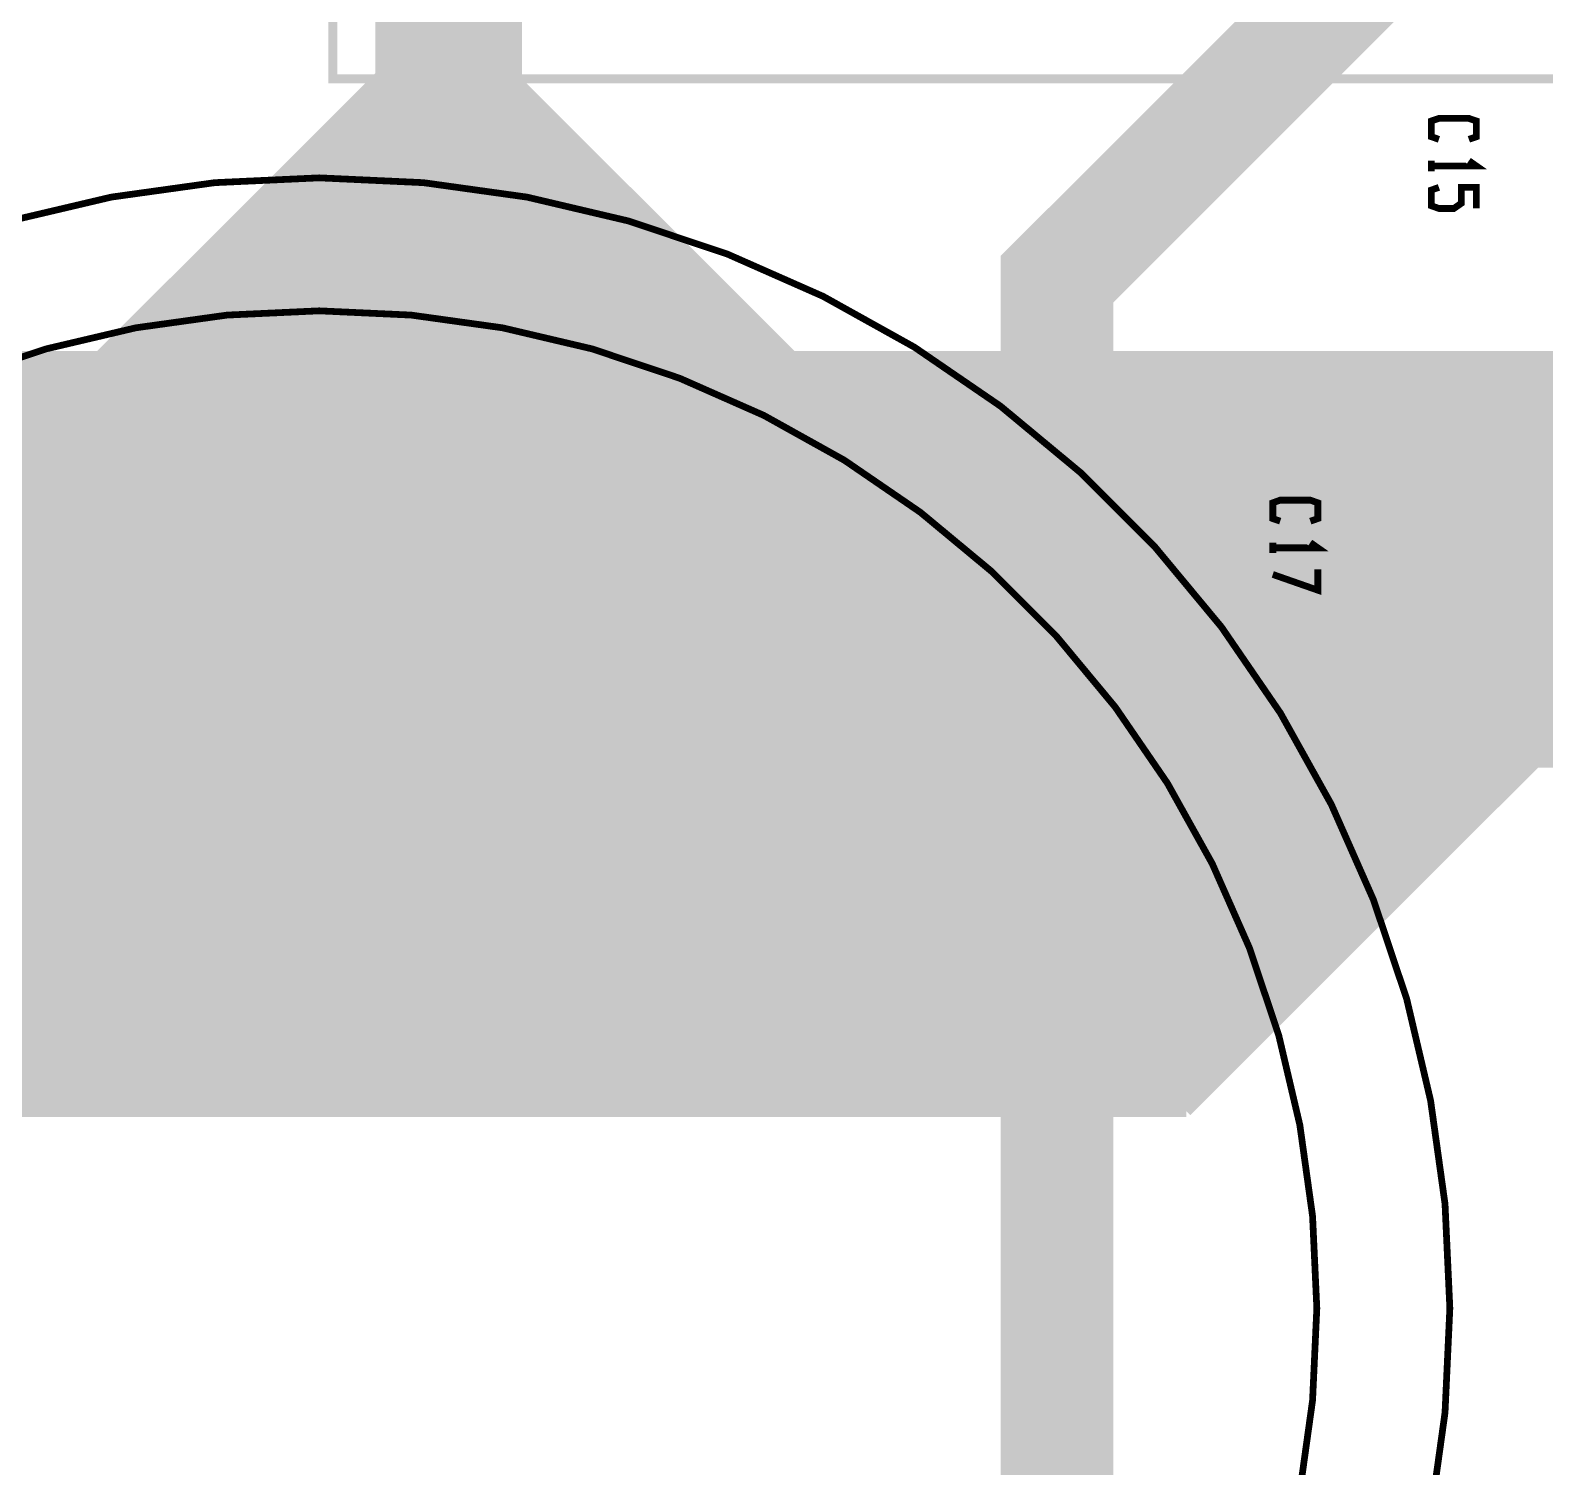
# Model space of a CAD drawing. Extents: x -18 to 155, y -91 to 215.
# Drawn here: x 59.53 to 93.68, y 41.51 to 73.91 of the extents above; entities that cross this region are included whole.
import ezdxf

# ---------------------------------------------------------------- set-up
doc = ezdxf.new("R2010")
doc.units = 0
doc.header["$MEASUREMENT"] = 0
doc.layers.get('0').update_dxf_attribs({"linetype": 'CONTINUOUS'})
for name, color, linetype in [('25-334-0_BOT', 7, 'CONTINUOUS'), ('25-334-0_DRD', 7, 'CONTINUOUS'), ('25-334-0_DRL', 2, 'CONTINUOUS'), ('25-334-0_IN1', 4, 'CONTINUOUS'), ('25-334-0_IN2', 3, 'CONTINUOUS'), ('25-334-0_SMB', 5, 'CONTINUOUS'), ('25-334-0_SMT', 10, 'CONTINUOUS'), ('25-334-0_SST', 12, 'CONTINUOUS'), ('25-334-0_TOP', 11, 'CONTINUOUS'), ('THRUHOLE_TAP', 15, 'CONTINUOUS')]:
    doc.layers.add(name, color=color, linetype=linetype)

# ---------------------------------------------------------------- blocks, each defined once
blk = doc.blocks.new('ROUND_8')
at = {"const_width": 6.49986}
blk.add_lwpolyline([(-3.24993, 0, 1), (3.24993, 0, 1)], format="xyb", close=True, dxfattribs=at)
blk = doc.blocks.new('ROUND_83')
at = {"const_width": 2.99974}
blk.add_lwpolyline([(-1.49987, 0, 1), (1.49987, 0, 1)], format="xyb", close=True, dxfattribs=at)

msp = doc.modelspace()

# ---------------------------------------------------------------- linework, layer by layer
at = {"layer": '25-334-0_BOT', "const_width": 0.254}
for points in [[(70.485, 83.439), (67.437, 83.439), (67.437, 72.898), (61.087, 66.548), (29.718, 66.548)], [(67.6148, 83.439), (67.6148, 49.53)], [(67.8434, 83.439), (67.8434, 49.53)], [(68.072, 83.439), (68.072, 49.53)], [(68.3006, 83.439), (68.3006, 49.53)], [(68.5292, 83.439), (68.5292, 49.53)], [(68.7578, 83.439), (68.7578, 49.53)], [(68.9864, 83.439), (68.9864, 49.53)], [(69.215, 83.439), (69.215, 49.53)], [(69.4436, 83.439), (69.4436, 49.53)], [(69.6722, 83.439), (69.6722, 49.53)], [(69.9008, 83.439), (69.9008, 49.53)], [(70.1294, 83.439), (70.1294, 49.53)], [(70.358, 83.439), (70.358, 49.53)], [(70.485, 83.439), (70.485, 72.771)], [(70.485, 73.914), (67.437, 73.914)], [(70.485, 73.6854), (67.437, 73.6854)], [(70.485, 73.4568), (67.437, 73.4568)], [(70.485, 73.2282), (67.437, 73.2282)], [(70.485, 72.9996), (67.437, 72.9996)], [(67.1576, 72.6186), (67.1576, 49.53)], [(70.485, 72.771), (67.31, 72.771)], [(67.3862, 72.8472), (67.3862, 49.53)], [(70.485, 72.771), (76.708, 66.548)], [(70.5866, 72.6694), (70.5866, 49.53)], [(70.9422, 72.3138), (66.8528, 72.3138)], [(66.929, 72.39), (66.929, 49.53)], [(70.7136, 72.5424), (67.0814, 72.5424)], [(70.8152, 72.4408), (70.8152, 49.53)], [(71.1708, 72.0852), (66.6242, 72.0852)], [(66.7004, 72.1614), (66.7004, 49.53)], [(71.0438, 72.2122), (71.0438, 49.53)], [(71.2724, 71.9836), (71.2724, 49.53)], [(71.628, 71.628), (66.167, 71.628)], [(66.2432, 71.7042), (66.2432, 49.53)], [(71.3994, 71.8566), (66.3956, 71.8566)], [(66.4718, 71.9328), (66.4718, 49.53)], [(71.501, 71.755), (71.501, 49.53)], [(71.8566, 71.3994), (65.9384, 71.3994)], [(66.0146, 71.4756), (66.0146, 49.53)], [(71.7296, 71.5264), (71.7296, 49.53)], [(71.9582, 71.2978), (71.9582, 49.53)], [(72.3138, 70.9422), (65.4812, 70.9422)], [(65.5574, 71.0184), (65.5574, 49.53)], [(72.0852, 71.1708), (65.7098, 71.1708)], [(65.786, 71.247), (65.786, 49.53)], [(72.1868, 71.0692), (72.1868, 49.53)], [(72.5424, 70.7136), (65.2526, 70.7136)], [(65.3288, 70.7898), (65.3288, 49.53)], [(72.4154, 70.8406), (72.4154, 49.53)], [(72.644, 70.612), (72.644, 49.53)], [(72.9996, 70.2564), (64.7954, 70.2564)], [(64.8716, 70.3326), (64.8716, 49.53)], [(72.771, 70.485), (65.024, 70.485)], [(65.1002, 70.5612), (65.1002, 49.53)], [(72.8726, 70.3834), (72.8726, 49.53)], [(73.2282, 70.0278), (64.5668, 70.0278)], [(64.643, 70.104), (64.643, 49.53)], [(73.1012, 70.1548), (73.1012, 49.53)], [(73.3298, 69.9262), (73.3298, 49.53)], [(73.6854, 69.5706), (64.1096, 69.5706)], [(64.1858, 69.6468), (64.1858, 49.53)], [(73.4568, 69.7992), (64.3382, 69.7992)], [(64.4144, 69.8754), (64.4144, 49.53)], [(73.5584, 69.6976), (73.5584, 49.53)], [(73.914, 69.342), (63.881, 69.342)], [(63.9572, 69.4182), (63.9572, 49.53)], [(73.787, 69.469), (73.787, 49.53)], [(74.0156, 69.2404), (74.0156, 49.53)], [(74.3712, 68.8848), (63.4238, 68.8848)], [(63.5, 68.961), (63.5, 49.53)], [(74.1426, 69.1134), (63.6524, 69.1134)], [(63.7286, 69.1896), (63.7286, 49.53)], [(74.2442, 69.0118), (74.2442, 49.53)], [(74.5998, 68.6562), (63.1952, 68.6562)], [(63.2714, 68.7324), (63.2714, 49.53)], [(74.4728, 68.7832), (74.4728, 49.53)], [(74.7014, 68.5546), (74.7014, 49.53)], [(75.057, 68.199), (62.738, 68.199)], [(62.8142, 68.2752), (62.8142, 49.53)], [(74.8284, 68.4276), (62.9666, 68.4276)], [(63.0428, 68.5038), (63.0428, 49.53)], [(74.93, 68.326), (74.93, 49.53)], [(75.2856, 67.9704), (62.5094, 67.9704)], [(62.5856, 68.0466), (62.5856, 49.53)], [(75.1586, 68.0974), (75.1586, 49.53)], [(75.3872, 67.8688), (75.3872, 49.53)], [(75.7428, 67.5132), (62.0522, 67.5132)], [(62.1284, 67.5894), (62.1284, 49.53)], [(75.5142, 67.7418), (62.2808, 67.7418)], [(62.357, 67.818), (62.357, 49.53)], [(75.6158, 67.6402), (75.6158, 49.53)], [(75.9714, 67.2846), (61.8236, 67.2846)], [(61.8998, 67.3608), (61.8998, 49.53)], [(75.8444, 67.4116), (75.8444, 49.53)], [(76.073, 67.183), (76.073, 49.53)], [(76.4286, 66.8274), (61.3664, 66.8274)], [(61.4426, 66.9036), (61.4426, 49.53)], [(76.2, 67.056), (61.595, 67.056)], [(61.6712, 67.1322), (61.6712, 49.53)], [(76.3016, 66.9544), (76.3016, 49.53)], [(59.6138, 66.548), (59.6138, 49.53)], [(59.8424, 66.548), (59.8424, 49.53)], [(60.071, 66.548), (60.071, 49.53)], [(60.2996, 66.548), (60.2996, 49.53)], [(60.5282, 66.548), (60.5282, 49.53)], [(60.7568, 66.548), (60.7568, 49.53)], [(60.9854, 66.548), (60.9854, 49.53)], [(76.6572, 66.5988), (61.1378, 66.5988)], [(61.214, 66.675), (61.214, 49.53)], [(76.5302, 66.7258), (76.5302, 49.53)], [(136.271, 66.548), (76.708, 66.548)], [(76.7588, 66.548), (76.7588, 49.53)], [(76.9874, 66.548), (76.9874, 49.53)], [(77.216, 66.548), (77.216, 49.53)], [(77.4446, 66.548), (77.4446, 49.53)], [(77.6732, 66.548), (77.6732, 49.53)], [(77.9018, 66.548), (77.9018, 49.53)], [(78.1304, 66.548), (78.1304, 49.53)], [(78.359, 66.548), (78.359, 49.53)], [(78.5876, 66.548), (78.5876, 49.53)], [(78.8162, 66.548), (78.8162, 49.53)], [(79.0448, 66.548), (79.0448, 49.53)], [(79.2734, 66.548), (79.2734, 49.53)], [(79.502, 66.548), (79.502, 49.53)], [(79.7306, 66.548), (79.7306, 49.53)], [(79.9592, 66.548), (79.9592, 49.53)], [(80.1878, 66.548), (80.1878, 49.53)], [(80.4164, 66.548), (80.4164, 49.53)], [(80.645, 66.548), (80.645, 49.53)], [(80.8736, 66.548), (80.8736, 49.53)], [(81.1022, 66.548), (81.1022, 49.53)], [(81.3308, 66.548), (81.3308, 49.53)], [(81.5594, 66.548), (81.5594, 49.53)], [(81.788, 66.548), (81.788, 49.53)], [(82.0166, 66.548), (82.0166, 49.53)], [(82.2452, 66.548), (82.2452, 49.53)], [(82.4738, 66.548), (82.4738, 49.53)], [(82.7024, 66.548), (82.7024, 49.53)], [(82.931, 66.548), (82.931, 49.53)], [(83.1596, 66.548), (83.1596, 49.53)], [(83.3882, 66.548), (83.3882, 49.53)], [(83.6168, 66.548), (83.6168, 49.53)], [(83.8454, 66.548), (83.8454, 49.53)], [(84.074, 66.548), (84.074, 49.53)], [(84.3026, 66.548), (84.3026, 49.53)], [(84.5312, 66.548), (84.5312, 49.53)], [(84.7598, 66.548), (84.7598, 49.53)], [(84.9884, 66.548), (84.9884, 49.53)], [(85.217, 66.548), (85.217, 49.53)], [(85.4456, 66.548), (85.4456, 49.53)], [(85.6742, 66.548), (85.6742, 49.6062)], [(85.9028, 66.548), (85.9028, 49.8348)], [(86.1314, 66.548), (86.1314, 50.0634)], [(86.36, 66.548), (86.36, 50.292)], [(86.5886, 66.548), (86.5886, 50.5206)], [(86.8172, 66.548), (86.8172, 50.7492)], [(87.0458, 66.548), (87.0458, 50.9778)], [(87.2744, 66.548), (87.2744, 51.2064)], [(87.503, 66.548), (87.503, 51.435)], [(87.7316, 66.548), (87.7316, 51.6636)], [(87.9602, 66.548), (87.9602, 51.8922)], [(88.1888, 66.548), (88.1888, 52.1208)], [(88.4174, 66.548), (88.4174, 52.3494)], [(88.646, 66.548), (88.646, 52.578)], [(88.8746, 66.548), (88.8746, 52.8066)], [(89.1032, 66.548), (89.1032, 53.0352)], [(89.3318, 66.548), (89.3318, 53.2638)], [(89.5604, 66.548), (89.5604, 53.4924)], [(89.789, 66.548), (89.789, 53.721)], [(90.0176, 66.548), (90.0176, 53.9496)], [(90.2462, 66.548), (90.2462, 54.1782)], [(90.4748, 66.548), (90.4748, 54.4068)], [(90.7034, 66.548), (90.7034, 54.6354)], [(90.932, 66.548), (90.932, 54.864)], [(91.1606, 66.548), (91.1606, 55.0926)], [(91.3892, 66.548), (91.3892, 55.3212)], [(91.6178, 66.548), (91.6178, 55.5498)], [(91.8464, 66.548), (91.8464, 55.7784)], [(92.075, 66.548), (92.075, 56.007)], [(92.3036, 66.548), (92.3036, 56.2356)], [(92.5322, 66.548), (92.5322, 56.4642)], [(92.7608, 66.548), (92.7608, 56.6928)], [(92.9894, 66.548), (92.9894, 56.9214)], [(93.218, 66.548), (93.218, 57.15)], [(93.4466, 66.548), (93.4466, 57.3786)], [(93.6752, 66.548), (93.6752, 57.404)], [(136.4488, 66.3702), (-3.937, 66.3702)], [(136.6774, 66.1416), (-3.937, 66.1416)], [(136.906, 65.913), (-3.937, 65.913)], [(137.033, 65.6844), (-3.937, 65.6844)], [(137.033, 65.4558), (-3.937, 65.4558)], [(137.033, 65.2272), (-3.937, 65.2272)], [(137.033, 64.9986), (-3.937, 64.9986)], [(137.033, 64.77), (-3.937, 64.77)], [(137.033, 64.5414), (-3.937, 64.5414)], [(137.033, 64.3128), (-3.937, 64.3128)], [(137.033, 64.0842), (-3.937, 64.0842)], [(137.033, 63.8556), (-3.937, 63.8556)], [(137.033, 63.627), (-3.937, 63.627)], [(137.033, 63.3984), (-3.937, 63.3984)], [(137.033, 63.1698), (-3.937, 63.1698)], [(137.033, 62.9412), (-3.937, 62.9412)], [(137.033, 62.7126), (-3.937, 62.7126)], [(137.033, 62.484), (-3.937, 62.484)], [(137.033, 62.2554), (-3.937, 62.2554)], [(137.033, 62.0268), (-3.937, 62.0268)], [(137.033, 61.7982), (-3.937, 61.7982)], [(137.033, 61.5696), (-3.937, 61.5696)], [(137.033, 61.341), (-3.937, 61.341)], [(137.033, 61.1124), (-3.937, 61.1124)], [(137.033, 60.8838), (-3.937, 60.8838)], [(137.033, 60.6552), (-3.937, 60.6552)], [(137.033, 60.4266), (11.684, 60.4266)], [(137.033, 60.198), (11.684, 60.198)], [(137.033, 59.9694), (11.684, 59.9694)], [(137.033, 59.7408), (11.684, 59.7408)], [(137.033, 59.5122), (11.684, 59.5122)], [(137.033, 59.2836), (11.684, 59.2836)], [(137.033, 59.055), (26.7208, 59.055)], [(137.033, 58.8264), (26.97734, 58.8264)], [(137.033, 58.5978), (27.1272, 58.5978)], [(137.033, 58.3692), (27.21864, 58.3692)], [(137.033, 58.1406), (27.25928, 58.1406)], [(137.033, 57.6834), (27.21356, 57.6834)], [(137.033, 57.912), (27.25928, 57.912)], [(137.033, 57.4548), (27.11958, 57.4548)], [(93.472, 57.404), (85.598, 49.53)], [(100.33, 57.404), (93.472, 57.404)], [(93.0656, 56.9976), (26.6954, 56.9976)], [(93.2942, 57.2262), (26.9621, 57.2262)], [(92.837, 56.769), (11.684, 56.769)], [(92.6084, 56.5404), (26.6827, 56.5404)], [(92.3798, 56.3118), (26.95448, 56.3118)], [(92.1512, 56.0832), (27.1145, 56.0832)], [(91.9226, 55.8546), (27.21102, 55.8546)], [(91.694, 55.626), (27.25674, 55.626)], [(91.4654, 55.3974), (27.26182, 55.3974)], [(91.0082, 54.9402), (27.13228, 54.9402)], [(91.2368, 55.1688), (27.22118, 55.1688)], [(90.7796, 54.7116), (26.98242, 54.7116)], [(90.3224, 54.2544), (11.684, 54.2544)], [(90.551, 54.483), (26.7335, 54.483)], [(90.0938, 54.0258), (11.684, 54.0258)], [(89.8652, 53.7972), (-3.937, 53.7972)], [(89.6366, 53.5686), (-3.937, 53.5686)], [(89.408, 53.34), (-3.937, 53.34)], [(89.1794, 53.1114), (-3.937, 53.1114)], [(88.9508, 52.8828), (-3.937, 52.8828)], [(88.7222, 52.6542), (-3.937, 52.6542)], [(88.4936, 52.4256), (-3.937, 52.4256)], [(88.265, 52.197), (-3.937, 52.197)], [(88.0364, 51.9684), (-3.937, 51.9684)], [(87.8078, 51.7398), (-3.937, 51.7398)], [(87.5792, 51.5112), (28.829, 51.5112)], [(87.3506, 51.2826), (28.829, 51.2826)], [(87.122, 51.054), (28.829, 51.054)], [(86.8934, 50.8254), (28.829, 50.8254)], [(86.6648, 50.5968), (28.829, 50.5968)], [(86.4362, 50.3682), (28.829, 50.3682)], [(86.2076, 50.1396), (28.829, 50.1396)], [(85.979, 49.911), (28.829, 49.911)], [(85.7504, 49.6824), (28.829, 49.6824)], [(85.598, 49.53), (50.546, 49.53)]]:
    msp.add_lwpolyline(points, dxfattribs=at)
at = {"layer": '25-334-0_DRD', "const_width": 0.254}
for points in [[(64.77, 57.4548), (64.77, 56.1848)], [(66.04, 57.4548), (64.77, 57.4548)], [(66.04, 54.9148), (66.04, 57.4548)], [(64.77, 56.1848), (67.31, 56.1848)], [(67.31, 56.1848), (67.31, 54.9148)], [(67.31, 54.9148), (66.04, 54.9148)]]:
    msp.add_lwpolyline(points, dxfattribs=at)
at = {"layer": '25-334-0_IN1', "const_width": 2.54}
msp.add_lwpolyline([(66.04, 33.9852), (82.55, 33.9852), (82.677, 34.1122), (82.677, 68.29298), (96.29902, 81.915)], dxfattribs=at)
at = {"layer": '25-334-0_IN2', "const_width": 0.254}
for points in [[(70.485, 83.439), (67.437, 83.439), (67.437, 72.898), (61.087, 66.548), (38.862, 66.548), (38.1, 65.786), (38.1, 10.668), (29.21, 1.778), (29.21, -3.81)], [(67.6148, 83.439), (67.6148, 49.53)], [(67.8434, 83.439), (67.8434, 49.53)], [(68.072, 83.439), (68.072, 49.53)], [(68.3006, 83.439), (68.3006, 49.53)], [(68.5292, 83.439), (68.5292, 49.53)], [(68.7578, 83.439), (68.7578, 49.53)], [(68.9864, 83.439), (68.9864, 49.53)], [(69.215, 83.439), (69.215, 49.53)], [(69.4436, 83.439), (69.4436, 49.53)], [(69.6722, 83.439), (69.6722, 49.53)], [(69.9008, 83.439), (69.9008, 49.53)], [(70.1294, 83.439), (70.1294, 49.53)], [(70.358, 83.439), (70.358, 49.53)], [(70.485, 83.439), (70.485, 72.771)], [(70.485, 73.914), (67.437, 73.914)], [(70.485, 73.6854), (67.437, 73.6854)], [(70.485, 73.4568), (67.437, 73.4568)], [(70.485, 73.2282), (67.437, 73.2282)], [(70.485, 72.9996), (67.437, 72.9996)], [(67.1576, 72.6186), (67.1576, 49.53)], [(70.485, 72.771), (67.31, 72.771)], [(67.3862, 72.8472), (67.3862, 49.53)], [(70.485, 72.771), (76.708, 66.548)], [(70.5866, 72.6694), (70.5866, 49.53)], [(70.9422, 72.3138), (66.8528, 72.3138)], [(66.929, 72.39), (66.929, 49.53)], [(70.7136, 72.5424), (67.0814, 72.5424)], [(70.8152, 72.4408), (70.8152, 49.53)], [(71.1708, 72.0852), (66.6242, 72.0852)], [(66.7004, 72.1614), (66.7004, 49.53)], [(71.0438, 72.2122), (71.0438, 49.53)], [(71.2724, 71.9836), (71.2724, 49.53)], [(71.628, 71.628), (66.167, 71.628)], [(66.2432, 71.7042), (66.2432, 49.53)], [(71.3994, 71.8566), (66.3956, 71.8566)], [(66.4718, 71.9328), (66.4718, 49.53)], [(71.501, 71.755), (71.501, 49.53)], [(71.8566, 71.3994), (65.9384, 71.3994)], [(66.0146, 71.4756), (66.0146, 49.53)], [(71.7296, 71.5264), (71.7296, 49.53)], [(71.9582, 71.2978), (71.9582, 49.53)], [(72.3138, 70.9422), (65.4812, 70.9422)], [(65.5574, 71.0184), (65.5574, 49.53)], [(72.0852, 71.1708), (65.7098, 71.1708)], [(65.786, 71.247), (65.786, 49.53)], [(72.1868, 71.0692), (72.1868, 49.53)], [(72.5424, 70.7136), (65.2526, 70.7136)], [(65.3288, 70.7898), (65.3288, 49.53)], [(72.4154, 70.8406), (72.4154, 49.53)], [(72.644, 70.612), (72.644, 49.53)], [(72.9996, 70.2564), (64.7954, 70.2564)], [(64.8716, 70.3326), (64.8716, 49.53)], [(72.771, 70.485), (65.024, 70.485)], [(65.1002, 70.5612), (65.1002, 49.53)], [(72.8726, 70.3834), (72.8726, 49.53)], [(73.2282, 70.0278), (64.5668, 70.0278)], [(64.643, 70.104), (64.643, 49.53)], [(73.1012, 70.1548), (73.1012, 49.53)], [(73.3298, 69.9262), (73.3298, 49.53)], [(73.6854, 69.5706), (64.1096, 69.5706)], [(64.1858, 69.6468), (64.1858, 49.53)], [(73.4568, 69.7992), (64.3382, 69.7992)], [(64.4144, 69.8754), (64.4144, 49.53)], [(73.5584, 69.6976), (73.5584, 49.53)], [(73.914, 69.342), (63.881, 69.342)], [(63.9572, 69.4182), (63.9572, 49.53)], [(73.787, 69.469), (73.787, 49.53)], [(74.0156, 69.2404), (74.0156, 49.53)], [(74.3712, 68.8848), (63.4238, 68.8848)], [(63.5, 68.961), (63.5, 49.53)], [(74.1426, 69.1134), (63.6524, 69.1134)], [(63.7286, 69.1896), (63.7286, 49.53)], [(74.2442, 69.0118), (74.2442, 49.53)], [(74.5998, 68.6562), (63.1952, 68.6562)], [(63.2714, 68.7324), (63.2714, 49.53)], [(74.4728, 68.7832), (74.4728, 49.53)], [(74.7014, 68.5546), (74.7014, 49.53)], [(75.057, 68.199), (62.738, 68.199)], [(62.8142, 68.2752), (62.8142, 49.53)], [(74.8284, 68.4276), (62.9666, 68.4276)], [(63.0428, 68.5038), (63.0428, 49.53)], [(74.93, 68.326), (74.93, 49.53)], [(75.2856, 67.9704), (62.5094, 67.9704)], [(62.5856, 68.0466), (62.5856, 49.53)], [(75.1586, 68.0974), (75.1586, 49.53)], [(75.3872, 67.8688), (75.3872, 49.53)], [(75.7428, 67.5132), (62.0522, 67.5132)], [(62.1284, 67.5894), (62.1284, 49.53)], [(75.5142, 67.7418), (62.2808, 67.7418)], [(62.357, 67.818), (62.357, 49.53)], [(75.6158, 67.6402), (75.6158, 49.53)], [(75.9714, 67.2846), (61.8236, 67.2846)], [(61.8998, 67.3608), (61.8998, 49.53)], [(75.8444, 67.4116), (75.8444, 49.53)], [(76.073, 67.183), (76.073, 49.53)], [(76.4286, 66.8274), (61.3664, 66.8274)], [(61.4426, 66.9036), (61.4426, 49.53)], [(76.2, 67.056), (61.595, 67.056)], [(61.6712, 67.1322), (61.6712, 49.53)], [(76.3016, 66.9544), (76.3016, 49.53)], [(59.6138, 66.548), (59.6138, 49.53)], [(59.8424, 66.548), (59.8424, 49.53)], [(60.071, 66.548), (60.071, 49.53)], [(60.2996, 66.548), (60.2996, 49.53)], [(60.5282, 66.548), (60.5282, 49.53)], [(60.7568, 66.548), (60.7568, 49.53)], [(60.9854, 66.548), (60.9854, 49.53)], [(76.6572, 66.5988), (61.1378, 66.5988)], [(61.214, 66.675), (61.214, 49.53)], [(76.5302, 66.7258), (76.5302, 49.53)], [(136.271, 66.548), (76.708, 66.548)], [(76.7588, 66.548), (76.7588, 49.53)], [(76.9874, 66.548), (76.9874, 49.53)], [(77.216, 66.548), (77.216, 49.53)], [(77.4446, 66.548), (77.4446, 49.53)], [(77.6732, 66.548), (77.6732, 49.53)], [(77.9018, 66.548), (77.9018, 49.53)], [(78.1304, 66.548), (78.1304, 49.53)], [(78.359, 66.548), (78.359, 49.53)], [(78.5876, 66.548), (78.5876, 49.53)], [(78.8162, 66.548), (78.8162, 49.53)], [(79.0448, 66.548), (79.0448, 49.53)], [(79.2734, 66.548), (79.2734, 49.53)], [(79.502, 66.548), (79.502, 49.53)], [(79.7306, 66.548), (79.7306, 49.53)], [(79.9592, 66.548), (79.9592, 49.53)], [(80.1878, 66.548), (80.1878, 49.53)], [(80.4164, 66.548), (80.4164, 49.53)], [(80.645, 66.548), (80.645, 49.53)], [(80.8736, 66.548), (80.8736, 49.53)], [(81.1022, 66.548), (81.1022, 49.53)], [(81.3308, 66.548), (81.3308, 49.53)], [(81.5594, 66.548), (81.5594, 49.53)], [(81.788, 66.548), (81.788, 49.53)], [(82.0166, 66.548), (82.0166, 49.53)], [(82.2452, 66.548), (82.2452, 49.53)], [(82.4738, 66.548), (82.4738, 49.53)], [(82.7024, 66.548), (82.7024, 49.53)], [(82.931, 66.548), (82.931, 49.53)], [(83.1596, 66.548), (83.1596, 49.53)], [(83.3882, 66.548), (83.3882, 49.53)], [(83.6168, 66.548), (83.6168, 49.53)], [(83.8454, 66.548), (83.8454, 49.53)], [(84.074, 66.548), (84.074, 49.53)], [(84.3026, 66.548), (84.3026, 49.53)], [(84.5312, 66.548), (84.5312, 49.53)], [(84.7598, 66.548), (84.7598, 49.53)], [(84.9884, 66.548), (84.9884, 49.53)], [(85.217, 66.548), (85.217, 49.53)], [(85.4456, 66.548), (85.4456, 49.53)], [(85.6742, 66.548), (85.6742, 49.6062)], [(85.9028, 66.548), (85.9028, 49.8348)], [(86.1314, 66.548), (86.1314, 50.0634)], [(86.36, 66.548), (86.36, 50.292)], [(86.5886, 66.548), (86.5886, 50.5206)], [(86.8172, 66.548), (86.8172, 50.7492)], [(87.0458, 66.548), (87.0458, 50.9778)], [(87.2744, 66.548), (87.2744, 51.2064)], [(87.503, 66.548), (87.503, 51.435)], [(87.7316, 66.548), (87.7316, 51.6636)], [(87.9602, 66.548), (87.9602, 51.8922)], [(88.1888, 66.548), (88.1888, 52.1208)], [(88.4174, 66.548), (88.4174, 52.3494)], [(88.646, 66.548), (88.646, 52.578)], [(88.8746, 66.548), (88.8746, 52.8066)], [(89.1032, 66.548), (89.1032, 53.0352)], [(89.3318, 66.548), (89.3318, 53.2638)], [(89.5604, 66.548), (89.5604, 53.4924)], [(89.789, 66.548), (89.789, 53.721)], [(90.0176, 66.548), (90.0176, 53.9496)], [(90.2462, 66.548), (90.2462, 54.1782)], [(90.4748, 66.548), (90.4748, 54.4068)], [(90.7034, 66.548), (90.7034, 54.6354)], [(90.932, 66.548), (90.932, 54.864)], [(91.1606, 66.548), (91.1606, 55.0926)], [(91.3892, 66.548), (91.3892, 55.3212)], [(91.6178, 66.548), (91.6178, 55.5498)], [(91.8464, 66.548), (91.8464, 55.7784)], [(92.075, 66.548), (92.075, 56.007)], [(92.3036, 66.548), (92.3036, 56.2356)], [(92.5322, 66.548), (92.5322, 56.4642)], [(92.7608, 66.548), (92.7608, 56.6928)], [(92.9894, 66.548), (92.9894, 56.9214)], [(93.218, 66.548), (93.218, 57.15)], [(93.4466, 66.548), (93.4466, 57.3786)], [(93.6752, 66.548), (93.6752, 57.404)], [(136.6774, 66.1416), (38.4556, 66.1416)], [(136.4488, 66.3702), (38.6842, 66.3702)], [(136.906, 65.913), (38.227, 65.913)], [(137.033, 65.6844), (38.1, 65.6844)], [(137.033, 65.4558), (38.1, 65.4558)], [(137.033, 65.2272), (38.1, 65.2272)], [(137.033, 64.9986), (38.1, 64.9986)], [(137.033, 64.77), (38.1, 64.77)], [(137.033, 64.5414), (38.1, 64.5414)], [(137.033, 64.3128), (38.1, 64.3128)], [(137.033, 64.0842), (38.1, 64.0842)], [(137.033, 63.8556), (38.1, 63.8556)], [(137.033, 63.627), (38.1, 63.627)], [(137.033, 63.3984), (38.1, 63.3984)], [(137.033, 63.1698), (38.1, 63.1698)], [(137.033, 62.9412), (38.1, 62.9412)], [(137.033, 62.7126), (38.1, 62.7126)], [(137.033, 62.484), (38.1, 62.484)], [(137.033, 62.2554), (38.1, 62.2554)], [(137.033, 62.0268), (38.1, 62.0268)], [(137.033, 61.7982), (38.1, 61.7982)], [(137.033, 61.5696), (38.1, 61.5696)], [(137.033, 61.341), (38.1, 61.341)], [(137.033, 61.1124), (38.1, 61.1124)], [(137.033, 60.8838), (38.1, 60.8838)], [(137.033, 60.6552), (38.1, 60.6552)], [(137.033, 60.4266), (38.1, 60.4266)], [(137.033, 60.198), (38.1, 60.198)], [(137.033, 59.9694), (38.1, 59.9694)], [(137.033, 59.7408), (38.1, 59.7408)], [(137.033, 59.5122), (38.1, 59.5122)], [(137.033, 59.2836), (38.1, 59.2836)], [(137.033, 59.055), (38.1, 59.055)], [(137.033, 58.8264), (38.1, 58.8264)], [(137.033, 58.5978), (38.1, 58.5978)], [(137.033, 58.3692), (38.1, 58.3692)], [(137.033, 58.1406), (38.1, 58.1406)], [(137.033, 57.912), (38.1, 57.912)], [(137.033, 57.6834), (38.1, 57.6834)], [(137.033, 57.4548), (38.1, 57.4548)], [(93.472, 57.404), (85.598, 49.53)], [(100.33, 57.404), (93.472, 57.404)], [(93.2942, 57.2262), (38.1, 57.2262)], [(93.0656, 56.9976), (38.1, 56.9976)], [(92.837, 56.769), (38.1, 56.769)], [(92.6084, 56.5404), (38.1, 56.5404)], [(92.3798, 56.3118), (38.1, 56.3118)], [(92.1512, 56.0832), (38.1, 56.0832)], [(91.9226, 55.8546), (38.1, 55.8546)], [(91.694, 55.626), (38.1, 55.626)], [(91.4654, 55.3974), (38.1, 55.3974)], [(91.2368, 55.1688), (38.1, 55.1688)], [(91.0082, 54.9402), (38.1, 54.9402)], [(90.7796, 54.7116), (38.1, 54.7116)], [(90.551, 54.483), (38.1, 54.483)], [(90.3224, 54.2544), (38.1, 54.2544)], [(90.0938, 54.0258), (38.1, 54.0258)], [(89.8652, 53.7972), (38.1, 53.7972)], [(89.6366, 53.5686), (38.1, 53.5686)], [(89.408, 53.34), (38.1, 53.34)], [(89.1794, 53.1114), (38.1, 53.1114)], [(88.9508, 52.8828), (38.1, 52.8828)], [(88.7222, 52.6542), (38.1, 52.6542)], [(88.4936, 52.4256), (38.1, 52.4256)], [(88.265, 52.197), (38.1, 52.197)], [(88.0364, 51.9684), (38.1, 51.9684)], [(87.8078, 51.7398), (38.1, 51.7398)], [(87.5792, 51.5112), (38.1, 51.5112)], [(87.3506, 51.2826), (38.1, 51.2826)], [(87.122, 51.054), (38.1, 51.054)], [(86.8934, 50.8254), (38.1, 50.8254)], [(86.6648, 50.5968), (38.1, 50.5968)], [(86.4362, 50.3682), (38.1, 50.3682)], [(86.2076, 50.1396), (38.1, 50.1396)], [(85.979, 49.911), (38.1, 49.911)], [(85.7504, 49.6824), (38.1, 49.6824)], [(85.598, 49.53), (50.546, 49.53)]]:
    msp.add_lwpolyline(points, dxfattribs=at)
at = {"layer": '25-334-0_SMB', "const_width": 1.99898}
for points in [[(69.215, 81.915), (69.215, 58.42)], [(74.295, 50.8), (74.295, 64.77)], [(77.47, 50.8), (77.47, 64.77)], [(80.645, 50.8), (80.645, 64.77)], [(83.82, 50.8), (83.82, 64.77)], [(86.995, 64.77), (86.995, 52.705)], [(90.17, 64.77), (90.17, 55.88)], [(93.345, 64.77), (93.345, 59.055)]]:
    msp.add_lwpolyline(points, dxfattribs=at)
at = {"layer": '25-334-0_SST'}
for points, const_width in [([(66.34734, 77.31506), (66.34734, 72.81418), (98.75266, 72.81418), (98.75266, 91.01582), (66.34734, 91.01582), (66.34734, 77.31506)], 0.2032), ([(91.29268, 71.45274), (91.1225, 71.51116), (91.1225, 71.86676), (91.29268, 71.92518), (91.96832, 71.92518), (92.1385, 71.86676), (92.1385, 71.51116), (91.96832, 71.45274)], 0.1524), ([(91.1225, 70.73138), (91.1225, 70.97014)], 0.1524), ([(91.1225, 70.85076), (92.1385, 70.85076), (91.96832, 70.97014)], 0.1524), ([(91.29268, 70.36816), (91.1225, 70.30974), (91.1225, 69.95414), (91.29268, 69.89318), (91.6305, 69.89318), (91.80068, 70.01256), (91.80068, 70.36816), (92.1385, 70.36816), (92.1385, 69.89318)], 0.1524), ([(87.71382, 62.8396), (87.54618, 62.89802), (87.54618, 63.25362), (87.71382, 63.31458), (88.392, 63.31458), (88.56218, 63.25362), (88.56218, 62.89802), (88.392, 62.8396)], 0.1524), ([(87.54618, 62.12078), (87.54618, 62.357)], 0.1524), ([(87.54618, 62.23762), (88.56218, 62.23762), (88.392, 62.357)], 0.1524), ([(87.54618, 61.63818), (88.56218, 61.28258), (88.56218, 61.75502)], 0.1524)]:
    msp.add_lwpolyline(points, dxfattribs=dict(at, const_width=const_width))
at = {"layer": '25-334-0_SST', "const_width": 0.1524}
for points in [[(66.04, 70.58406, 0.4142136), (40.54094, 45.085)], [(91.53906, 45.085, 0.4142136), (66.04, 70.58406)], [(66.04, 67.58432, 0.4142136), (43.54068, 45.085)], [(88.53932, 45.085, 0.4142136), (66.04, 67.58432)], [(40.54094, 45.085, 0.4142136), (66.04, 19.58594)], [(43.54068, 45.085, 0.4142136), (66.04, 22.58568)], [(66.04, 19.58594, 0.4142136), (91.53906, 45.085)], [(66.04, 22.58568, 0.4142136), (88.53932, 45.085)]]:
    msp.add_lwpolyline(points, format="xyb", dxfattribs=at)

# ---------------------------------------------------------------- block references
at = {"layer": '25-334-0_BOT'}
msp.add_blockref('ROUND_8', (66.04, 56.1848), dxfattribs=at)
at = {"layer": '25-334-0_DRL'}
msp.add_blockref('ROUND_83', (66.04, 56.1848), dxfattribs=at)
at = {"layer": '25-334-0_IN1'}
msp.add_blockref('ROUND_8', (66.04, 56.1848), dxfattribs=at)
at = {"layer": '25-334-0_IN2'}
msp.add_blockref('ROUND_8', (66.04, 56.1848), dxfattribs=at)
at = {"layer": '25-334-0_SMB'}
msp.add_blockref('ROUND_8', (66.04, 56.1848), dxfattribs=at)
at = {"layer": '25-334-0_SMT'}
msp.add_blockref('ROUND_8', (66.04, 56.1848), dxfattribs=at)
at = {"layer": '25-334-0_TOP'}
msp.add_blockref('ROUND_8', (66.04, 56.1848), dxfattribs=at)
at = {"layer": 'THRUHOLE_TAP'}
msp.add_blockref('ROUND_83', (66.04, 56.1848), dxfattribs=at)

doc.saveas('drawing.dxf')
